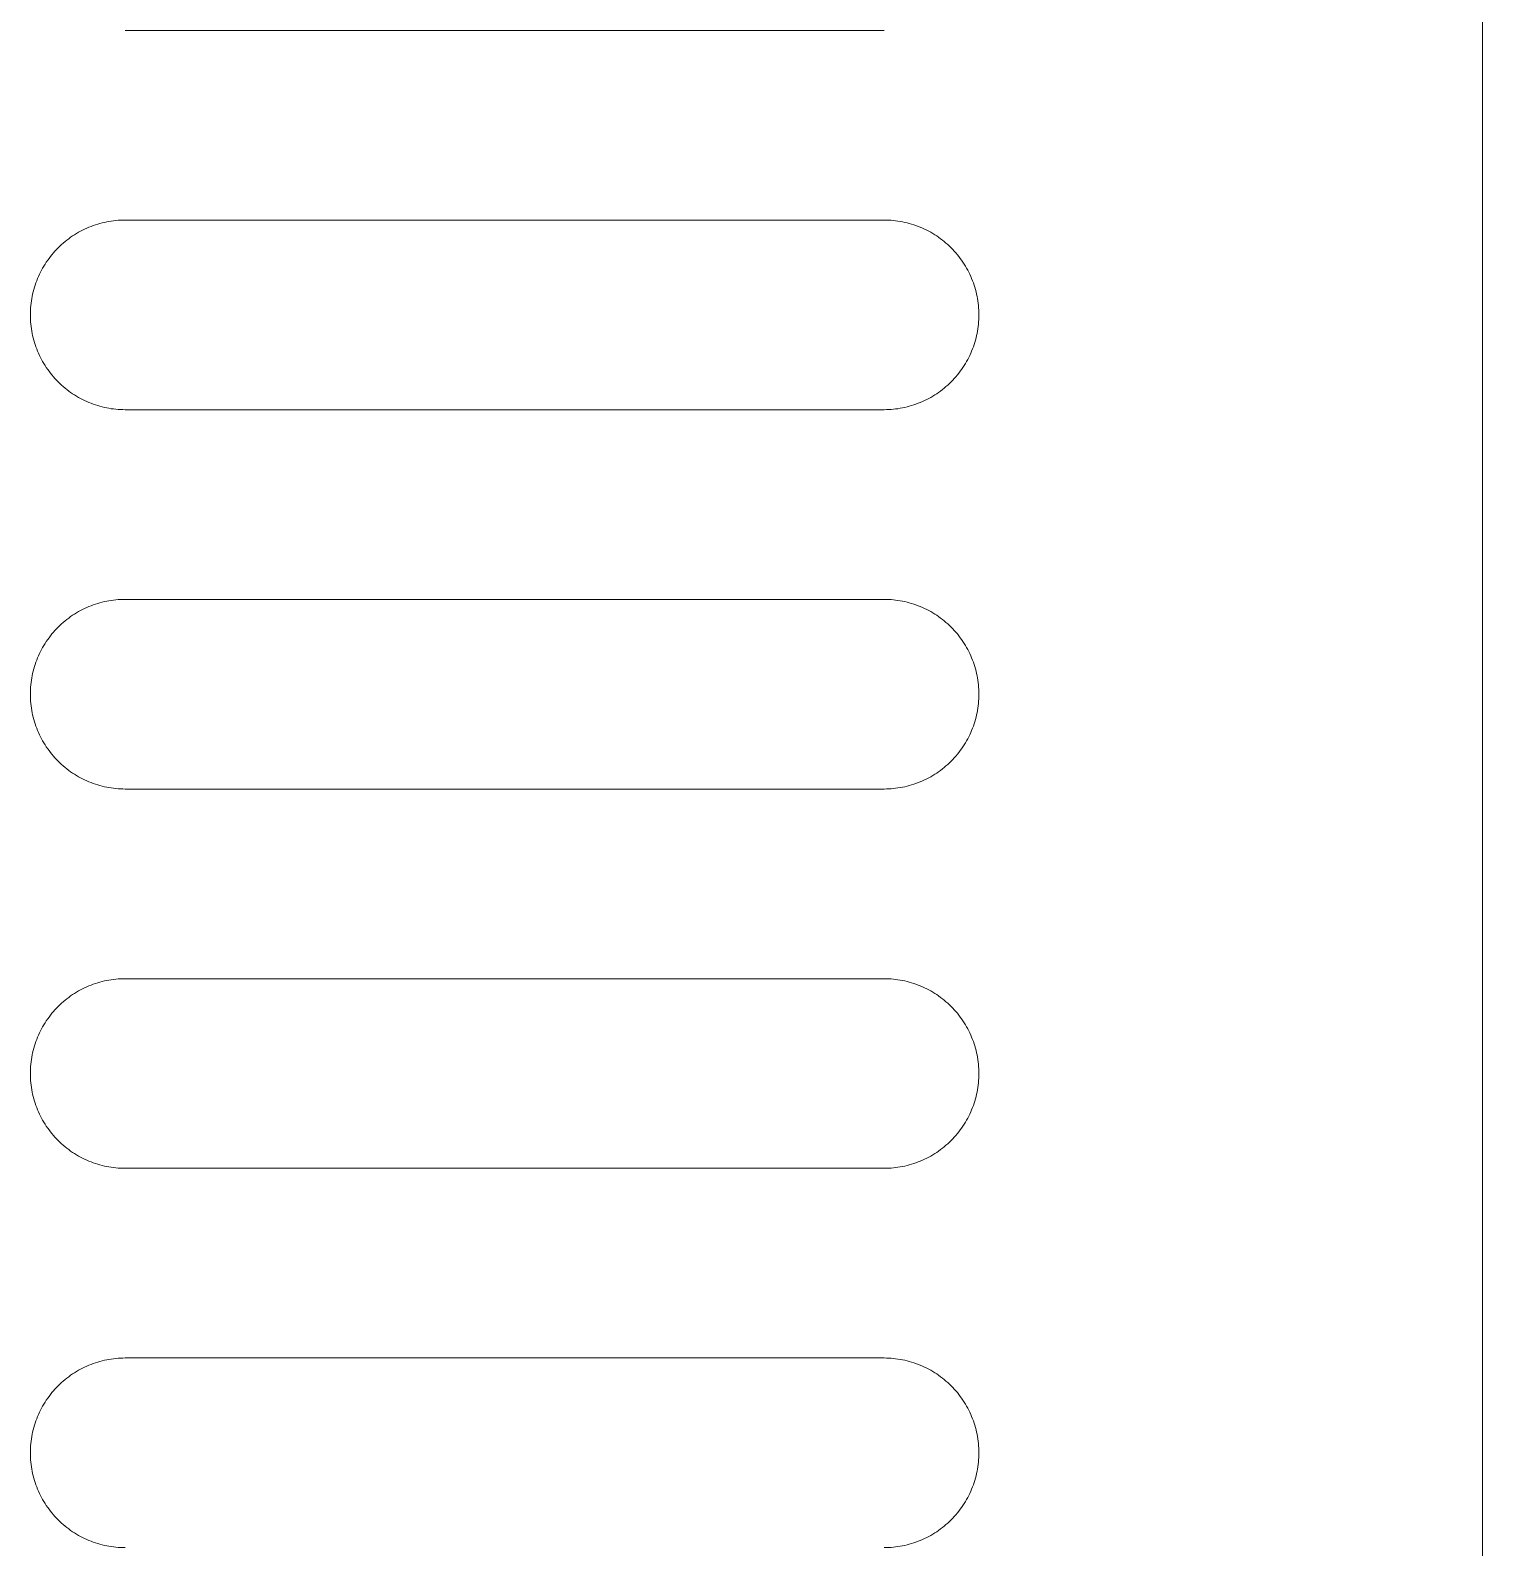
# Model space of a CAD drawing. Header units: millimetres. Extents: x -159872 to 386485, y -250577 to 158966.
# Drawn here: x 159351.75 to 159386.2, y 9422.06 to 9458.06 of the extents above; entities that cross this region are included whole.
import ezdxf

# ---------------------------------------------------------------- set-up
doc = ezdxf.new("R2010")
doc.units = ezdxf.units.MM
doc.header["$PDMODE"] = 1
doc.header["$PDSIZE"] = -2
doc.layers.add('LDS-equipment-kitchen equipment', color=3, linetype='Continuous', lineweight=13)

# ---------------------------------------------------------------- blocks, each defined once
blk = doc.blocks.new('Group-344')
at = {"layer": 'LDS-equipment-kitchen equipment'}
for points in [[(98712.687, 45306.623, 0), (98712.687, 45989.023, 0)], [(98698.487, 45915.573, 0), (98680.487, 45915.573, 0)], [(98680.487, 45911.073, 0), (98680.432, 45911.072, 0), (98680.377, 45911.07, 0), (98680.322, 45911.067, 0), (98680.267, 45911.062, 0), (98680.212, 45911.056, 0), (98680.157, 45911.049, 0), (98680.102, 45911.04, 0), (98680.048, 45911.03, 0), (98679.994, 45911.018, 0), (98679.94, 45911.006, 0), (98679.887, 45910.992, 0), (98679.834, 45910.976, 0), (98679.781, 45910.96, 0), (98679.729, 45910.942, 0), (98679.677, 45910.922, 0), (98679.626, 45910.902, 0), (98679.575, 45910.88, 0), (98679.525, 45910.857, 0), (98679.476, 45910.833, 0), (98679.427, 45910.807, 0), (98679.378, 45910.781, 0), (98679.33, 45910.753, 0), (98679.283, 45910.724, 0), (98679.237, 45910.694, 0), (98679.192, 45910.663, 0), (98679.147, 45910.63, 0), (98679.103, 45910.597, 0), (98679.06, 45910.562, 0), (98679.018, 45910.527, 0), (98678.976, 45910.49, 0), (98678.936, 45910.453, 0), (98678.896, 45910.414, 0), (98678.858, 45910.375, 0), (98678.82, 45910.334, 0), (98678.783, 45910.293, 0), (98678.748, 45910.25, 0), (98678.713, 45910.207, 0), (98678.68, 45910.163, 0), (98678.648, 45910.119, 0), (98678.616, 45910.073, 0), (98678.586, 45910.027, 0), (98678.557, 45909.98, 0), (98678.529, 45909.932, 0), (98678.503, 45909.884, 0), (98678.477, 45909.835, 0), (98678.453, 45909.785, 0), (98678.43, 45909.735, 0), (98678.408, 45909.684, 0), (98678.388, 45909.633, 0), (98678.369, 45909.581, 0), (98678.351, 45909.529, 0), (98678.334, 45909.476, 0), (98678.319, 45909.423, 0), (98678.305, 45909.37, 0), (98678.292, 45909.316, 0), (98678.28, 45909.262, 0), (98678.27, 45909.208, 0), (98678.262, 45909.153, 0), (98678.254, 45909.099, 0), (98678.248, 45909.044, 0), (98678.243, 45908.989, 0), (98678.24, 45908.934, 0), (98678.238, 45908.878, 0), (98678.237, 45908.823, 0)], [(98698.487, 45911.073, 0), (98680.487, 45911.073, 0)], [(98700.737, 45908.823, 0), (98700.737, 45908.878, 0), (98700.735, 45908.934, 0), (98700.731, 45908.989, 0), (98700.726, 45909.044, 0), (98700.72, 45909.099, 0), (98700.713, 45909.153, 0), (98700.704, 45909.208, 0), (98700.694, 45909.262, 0), (98700.683, 45909.316, 0), (98700.67, 45909.37, 0), (98700.656, 45909.423, 0), (98700.64, 45909.476, 0), (98700.624, 45909.529, 0), (98700.606, 45909.581, 0), (98700.586, 45909.633, 0), (98700.566, 45909.684, 0), (98700.544, 45909.735, 0), (98700.521, 45909.785, 0), (98700.497, 45909.835, 0), (98700.472, 45909.884, 0), (98700.445, 45909.932, 0), (98700.417, 45909.98, 0), (98700.388, 45910.027, 0), (98700.358, 45910.073, 0), (98700.327, 45910.119, 0), (98700.294, 45910.163, 0), (98700.261, 45910.207, 0), (98700.227, 45910.25, 0), (98700.191, 45910.293, 0), (98700.154, 45910.334, 0), (98700.117, 45910.375, 0), (98700.078, 45910.414, 0), (98700.039, 45910.453, 0), (98699.998, 45910.49, 0), (98699.957, 45910.527, 0), (98699.915, 45910.562, 0), (98699.872, 45910.597, 0), (98699.828, 45910.63, 0), (98699.783, 45910.663, 0), (98699.737, 45910.694, 0), (98699.691, 45910.724, 0), (98699.644, 45910.753, 0), (98699.596, 45910.781, 0), (98699.548, 45910.807, 0), (98699.499, 45910.833, 0), (98699.449, 45910.857, 0), (98699.399, 45910.88, 0), (98699.348, 45910.902, 0), (98699.297, 45910.922, 0), (98699.245, 45910.942, 0), (98699.193, 45910.96, 0), (98699.14, 45910.976, 0), (98699.087, 45910.992, 0), (98699.034, 45911.006, 0), (98698.98, 45911.018, 0), (98698.926, 45911.03, 0), (98698.872, 45911.04, 0), (98698.817, 45911.049, 0), (98698.763, 45911.056, 0), (98698.708, 45911.062, 0), (98698.653, 45911.067, 0), (98698.598, 45911.07, 0), (98698.542, 45911.072, 0), (98698.487, 45911.073, 0)], [(98678.237, 45908.823, 0), (98678.238, 45908.768, 0), (98678.24, 45908.713, 0), (98678.243, 45908.658, 0), (98678.248, 45908.603, 0), (98678.254, 45908.548, 0), (98678.262, 45908.493, 0), (98678.27, 45908.438, 0), (98678.28, 45908.384, 0), (98678.292, 45908.33, 0), (98678.305, 45908.276, 0), (98678.319, 45908.223, 0), (98678.334, 45908.17, 0), (98678.351, 45908.117, 0), (98678.369, 45908.065, 0), (98678.388, 45908.013, 0), (98678.408, 45907.962, 0), (98678.43, 45907.911, 0), (98678.453, 45907.861, 0), (98678.477, 45907.811, 0), (98678.503, 45907.762, 0), (98678.529, 45907.714, 0), (98678.557, 45907.666, 0), (98678.586, 45907.619, 0), (98678.616, 45907.573, 0), (98678.648, 45907.528, 0), (98678.68, 45907.483, 0), (98678.713, 45907.439, 0), (98678.748, 45907.396, 0), (98678.783, 45907.353, 0), (98678.82, 45907.312, 0), (98678.858, 45907.272, 0), (98678.896, 45907.232, 0), (98678.936, 45907.194, 0), (98678.976, 45907.156, 0), (98679.018, 45907.119, 0), (98679.06, 45907.084, 0), (98679.103, 45907.049, 0), (98679.147, 45907.016, 0), (98679.192, 45906.984, 0), (98679.237, 45906.952, 0), (98679.283, 45906.922, 0), (98679.33, 45906.893, 0), (98679.378, 45906.865, 0), (98679.427, 45906.839, 0), (98679.476, 45906.813, 0), (98679.525, 45906.789, 0), (98679.575, 45906.766, 0), (98679.626, 45906.744, 0), (98679.677, 45906.724, 0), (98679.729, 45906.705, 0), (98679.781, 45906.687, 0), (98679.834, 45906.67, 0), (98679.887, 45906.655, 0), (98679.94, 45906.641, 0), (98679.994, 45906.628, 0), (98680.048, 45906.616, 0), (98680.102, 45906.606, 0), (98680.157, 45906.597, 0), (98680.212, 45906.59, 0), (98680.267, 45906.584, 0), (98680.322, 45906.579, 0), (98680.377, 45906.576, 0), (98680.432, 45906.574, 0), (98680.487, 45906.573, 0)], [(98698.487, 45906.573, 0), (98698.542, 45906.574, 0), (98698.598, 45906.576, 0), (98698.653, 45906.579, 0), (98698.708, 45906.584, 0), (98698.763, 45906.59, 0), (98698.817, 45906.597, 0), (98698.872, 45906.606, 0), (98698.926, 45906.616, 0), (98698.98, 45906.628, 0), (98699.034, 45906.641, 0), (98699.087, 45906.655, 0), (98699.14, 45906.67, 0), (98699.193, 45906.687, 0), (98699.245, 45906.705, 0), (98699.297, 45906.724, 0), (98699.348, 45906.744, 0), (98699.399, 45906.766, 0), (98699.449, 45906.789, 0), (98699.499, 45906.813, 0), (98699.548, 45906.839, 0), (98699.596, 45906.865, 0), (98699.644, 45906.893, 0), (98699.691, 45906.922, 0), (98699.737, 45906.952, 0), (98699.783, 45906.984, 0), (98699.828, 45907.016, 0), (98699.872, 45907.049, 0), (98699.915, 45907.084, 0), (98699.957, 45907.119, 0), (98699.998, 45907.156, 0), (98700.039, 45907.194, 0), (98700.078, 45907.232, 0), (98700.117, 45907.272, 0), (98700.154, 45907.312, 0), (98700.191, 45907.353, 0), (98700.227, 45907.396, 0), (98700.261, 45907.439, 0), (98700.294, 45907.483, 0), (98700.327, 45907.528, 0), (98700.358, 45907.573, 0), (98700.388, 45907.619, 0), (98700.417, 45907.666, 0), (98700.445, 45907.714, 0), (98700.472, 45907.762, 0), (98700.497, 45907.811, 0), (98700.521, 45907.861, 0), (98700.544, 45907.911, 0), (98700.566, 45907.962, 0), (98700.586, 45908.013, 0), (98700.606, 45908.065, 0), (98700.624, 45908.117, 0), (98700.64, 45908.17, 0), (98700.656, 45908.223, 0), (98700.67, 45908.276, 0), (98700.683, 45908.33, 0), (98700.694, 45908.384, 0), (98700.704, 45908.438, 0), (98700.713, 45908.493, 0), (98700.72, 45908.548, 0), (98700.726, 45908.603, 0), (98700.731, 45908.658, 0), (98700.735, 45908.713, 0), (98700.737, 45908.768, 0), (98700.737, 45908.823, 0)], [(98698.487, 45906.573, 0), (98680.487, 45906.573, 0)], [(98680.487, 45902.073, 0), (98680.432, 45902.072, 0), (98680.377, 45902.07, 0), (98680.322, 45902.067, 0), (98680.267, 45902.062, 0), (98680.212, 45902.056, 0), (98680.157, 45902.049, 0), (98680.102, 45902.04, 0), (98680.048, 45902.03, 0), (98679.994, 45902.018, 0), (98679.94, 45902.006, 0), (98679.887, 45901.992, 0), (98679.834, 45901.976, 0), (98679.781, 45901.96, 0), (98679.729, 45901.942, 0), (98679.677, 45901.922, 0), (98679.626, 45901.902, 0), (98679.575, 45901.88, 0), (98679.525, 45901.857, 0), (98679.476, 45901.833, 0), (98679.427, 45901.807, 0), (98679.378, 45901.781, 0), (98679.33, 45901.753, 0), (98679.283, 45901.724, 0), (98679.237, 45901.694, 0), (98679.192, 45901.663, 0), (98679.147, 45901.63, 0), (98679.103, 45901.597, 0), (98679.06, 45901.562, 0), (98679.018, 45901.527, 0), (98678.976, 45901.49, 0), (98678.936, 45901.453, 0), (98678.896, 45901.414, 0), (98678.858, 45901.375, 0), (98678.82, 45901.334, 0), (98678.783, 45901.293, 0), (98678.748, 45901.251, 0), (98678.713, 45901.207, 0), (98678.68, 45901.163, 0), (98678.648, 45901.119, 0), (98678.616, 45901.073, 0), (98678.586, 45901.027, 0), (98678.557, 45900.98, 0), (98678.529, 45900.932, 0), (98678.503, 45900.884, 0), (98678.477, 45900.835, 0), (98678.453, 45900.785, 0), (98678.43, 45900.735, 0), (98678.408, 45900.684, 0), (98678.388, 45900.633, 0), (98678.369, 45900.581, 0), (98678.351, 45900.529, 0), (98678.334, 45900.476, 0), (98678.319, 45900.423, 0), (98678.305, 45900.37, 0), (98678.292, 45900.316, 0), (98678.28, 45900.262, 0), (98678.27, 45900.208, 0), (98678.262, 45900.153, 0), (98678.254, 45900.099, 0), (98678.248, 45900.044, 0), (98678.243, 45899.989, 0), (98678.24, 45899.934, 0), (98678.238, 45899.878, 0), (98678.237, 45899.823, 0)], [(98698.487, 45902.073, 0), (98680.487, 45902.073, 0)], [(98700.737, 45899.823, 0), (98700.737, 45899.878, 0), (98700.735, 45899.934, 0), (98700.731, 45899.989, 0), (98700.726, 45900.044, 0), (98700.72, 45900.099, 0), (98700.713, 45900.153, 0), (98700.704, 45900.208, 0), (98700.694, 45900.262, 0), (98700.683, 45900.316, 0), (98700.67, 45900.37, 0), (98700.656, 45900.423, 0), (98700.64, 45900.476, 0), (98700.624, 45900.529, 0), (98700.606, 45900.581, 0), (98700.586, 45900.633, 0), (98700.566, 45900.684, 0), (98700.544, 45900.735, 0), (98700.521, 45900.785, 0), (98700.497, 45900.835, 0), (98700.472, 45900.884, 0), (98700.445, 45900.932, 0), (98700.417, 45900.98, 0), (98700.388, 45901.027, 0), (98700.358, 45901.073, 0), (98700.327, 45901.119, 0), (98700.294, 45901.163, 0), (98700.261, 45901.207, 0), (98700.227, 45901.251, 0), (98700.191, 45901.293, 0), (98700.154, 45901.334, 0), (98700.117, 45901.375, 0), (98700.078, 45901.414, 0), (98700.039, 45901.453, 0), (98699.998, 45901.49, 0), (98699.957, 45901.527, 0), (98699.915, 45901.562, 0), (98699.872, 45901.597, 0), (98699.828, 45901.63, 0), (98699.783, 45901.663, 0), (98699.737, 45901.694, 0), (98699.691, 45901.724, 0), (98699.644, 45901.753, 0), (98699.596, 45901.781, 0), (98699.548, 45901.807, 0), (98699.499, 45901.833, 0), (98699.449, 45901.857, 0), (98699.399, 45901.88, 0), (98699.348, 45901.902, 0), (98699.297, 45901.922, 0), (98699.245, 45901.942, 0), (98699.193, 45901.96, 0), (98699.14, 45901.976, 0), (98699.087, 45901.992, 0), (98699.034, 45902.006, 0), (98698.98, 45902.018, 0), (98698.926, 45902.03, 0), (98698.872, 45902.04, 0), (98698.817, 45902.049, 0), (98698.763, 45902.056, 0), (98698.708, 45902.062, 0), (98698.653, 45902.067, 0), (98698.598, 45902.07, 0), (98698.542, 45902.072, 0), (98698.487, 45902.073, 0)], [(98678.237, 45899.823, 0), (98678.238, 45899.768, 0), (98678.24, 45899.713, 0), (98678.243, 45899.658, 0), (98678.248, 45899.603, 0), (98678.254, 45899.548, 0), (98678.262, 45899.493, 0), (98678.27, 45899.438, 0), (98678.28, 45899.384, 0), (98678.292, 45899.33, 0), (98678.305, 45899.276, 0), (98678.319, 45899.223, 0), (98678.334, 45899.17, 0), (98678.351, 45899.117, 0), (98678.369, 45899.065, 0), (98678.388, 45899.013, 0), (98678.408, 45898.962, 0), (98678.43, 45898.911, 0), (98678.453, 45898.861, 0), (98678.477, 45898.811, 0), (98678.503, 45898.762, 0), (98678.529, 45898.714, 0), (98678.557, 45898.666, 0), (98678.586, 45898.619, 0), (98678.616, 45898.573, 0), (98678.648, 45898.528, 0), (98678.68, 45898.483, 0), (98678.713, 45898.439, 0), (98678.748, 45898.396, 0), (98678.783, 45898.353, 0), (98678.82, 45898.312, 0), (98678.858, 45898.272, 0), (98678.896, 45898.232, 0), (98678.936, 45898.194, 0), (98678.976, 45898.156, 0), (98679.018, 45898.119, 0), (98679.06, 45898.084, 0), (98679.103, 45898.049, 0), (98679.147, 45898.016, 0), (98679.192, 45897.984, 0), (98679.237, 45897.952, 0), (98679.283, 45897.922, 0), (98679.33, 45897.893, 0), (98679.378, 45897.865, 0), (98679.427, 45897.839, 0), (98679.476, 45897.813, 0), (98679.525, 45897.789, 0), (98679.575, 45897.766, 0), (98679.626, 45897.744, 0), (98679.677, 45897.724, 0), (98679.729, 45897.705, 0), (98679.781, 45897.687, 0), (98679.834, 45897.67, 0), (98679.887, 45897.655, 0), (98679.94, 45897.641, 0), (98679.994, 45897.628, 0), (98680.048, 45897.616, 0), (98680.102, 45897.606, 0), (98680.157, 45897.597, 0), (98680.212, 45897.59, 0), (98680.267, 45897.584, 0), (98680.322, 45897.579, 0), (98680.377, 45897.576, 0), (98680.432, 45897.574, 0), (98680.487, 45897.573, 0)], [(98698.487, 45897.573, 0), (98698.542, 45897.574, 0), (98698.598, 45897.576, 0), (98698.653, 45897.579, 0), (98698.708, 45897.584, 0), (98698.763, 45897.59, 0), (98698.817, 45897.597, 0), (98698.872, 45897.606, 0), (98698.926, 45897.616, 0), (98698.98, 45897.628, 0), (98699.034, 45897.641, 0), (98699.087, 45897.655, 0), (98699.14, 45897.67, 0), (98699.193, 45897.687, 0), (98699.245, 45897.705, 0), (98699.297, 45897.724, 0), (98699.348, 45897.744, 0), (98699.399, 45897.766, 0), (98699.449, 45897.789, 0), (98699.499, 45897.813, 0), (98699.548, 45897.839, 0), (98699.596, 45897.865, 0), (98699.644, 45897.893, 0), (98699.691, 45897.922, 0), (98699.737, 45897.952, 0), (98699.783, 45897.984, 0), (98699.828, 45898.016, 0), (98699.872, 45898.049, 0), (98699.915, 45898.084, 0), (98699.957, 45898.119, 0), (98699.998, 45898.156, 0), (98700.039, 45898.194, 0), (98700.078, 45898.232, 0), (98700.117, 45898.272, 0), (98700.154, 45898.312, 0), (98700.191, 45898.353, 0), (98700.227, 45898.396, 0), (98700.261, 45898.439, 0), (98700.294, 45898.483, 0), (98700.327, 45898.528, 0), (98700.358, 45898.573, 0), (98700.388, 45898.619, 0), (98700.417, 45898.666, 0), (98700.445, 45898.714, 0), (98700.472, 45898.762, 0), (98700.497, 45898.811, 0), (98700.521, 45898.861, 0), (98700.544, 45898.911, 0), (98700.566, 45898.962, 0), (98700.586, 45899.013, 0), (98700.606, 45899.065, 0), (98700.624, 45899.117, 0), (98700.64, 45899.17, 0), (98700.656, 45899.223, 0), (98700.67, 45899.276, 0), (98700.683, 45899.33, 0), (98700.694, 45899.384, 0), (98700.704, 45899.438, 0), (98700.713, 45899.493, 0), (98700.72, 45899.548, 0), (98700.726, 45899.603, 0), (98700.731, 45899.658, 0), (98700.735, 45899.713, 0), (98700.737, 45899.768, 0), (98700.737, 45899.823, 0)], [(98698.487, 45897.573, 0), (98680.487, 45897.573, 0)], [(98680.487, 45893.073, 0), (98680.432, 45893.072, 0), (98680.377, 45893.07, 0), (98680.322, 45893.067, 0), (98680.267, 45893.062, 0), (98680.212, 45893.056, 0), (98680.157, 45893.049, 0), (98680.102, 45893.04, 0), (98680.048, 45893.03, 0), (98679.994, 45893.018, 0), (98679.94, 45893.006, 0), (98679.887, 45892.992, 0), (98679.834, 45892.976, 0), (98679.781, 45892.96, 0), (98679.729, 45892.942, 0), (98679.677, 45892.922, 0), (98679.626, 45892.902, 0), (98679.575, 45892.88, 0), (98679.525, 45892.857, 0), (98679.476, 45892.833, 0), (98679.427, 45892.807, 0), (98679.378, 45892.781, 0), (98679.33, 45892.753, 0), (98679.283, 45892.724, 0), (98679.237, 45892.694, 0), (98679.192, 45892.663, 0), (98679.147, 45892.63, 0), (98679.103, 45892.597, 0), (98679.06, 45892.562, 0), (98679.018, 45892.527, 0), (98678.976, 45892.49, 0), (98678.936, 45892.453, 0), (98678.896, 45892.414, 0), (98678.858, 45892.375, 0), (98678.82, 45892.334, 0), (98678.783, 45892.293, 0), (98678.748, 45892.251, 0), (98678.713, 45892.207, 0), (98678.68, 45892.163, 0), (98678.648, 45892.119, 0), (98678.616, 45892.073, 0), (98678.586, 45892.027, 0), (98678.557, 45891.98, 0), (98678.529, 45891.932, 0), (98678.503, 45891.884, 0), (98678.477, 45891.835, 0), (98678.453, 45891.785, 0), (98678.43, 45891.735, 0), (98678.408, 45891.684, 0), (98678.388, 45891.633, 0), (98678.369, 45891.581, 0), (98678.351, 45891.529, 0), (98678.334, 45891.476, 0), (98678.319, 45891.423, 0), (98678.305, 45891.37, 0), (98678.292, 45891.316, 0), (98678.28, 45891.262, 0), (98678.27, 45891.208, 0), (98678.262, 45891.153, 0), (98678.254, 45891.099, 0), (98678.248, 45891.044, 0), (98678.243, 45890.989, 0), (98678.24, 45890.934, 0), (98678.238, 45890.878, 0), (98678.237, 45890.823, 0)], [(98698.487, 45893.073, 0), (98680.487, 45893.073, 0)], [(98700.737, 45890.823, 0), (98700.737, 45890.878, 0), (98700.735, 45890.934, 0), (98700.731, 45890.989, 0), (98700.726, 45891.044, 0), (98700.72, 45891.099, 0), (98700.713, 45891.153, 0), (98700.704, 45891.208, 0), (98700.694, 45891.262, 0), (98700.683, 45891.316, 0), (98700.67, 45891.37, 0), (98700.656, 45891.423, 0), (98700.64, 45891.476, 0), (98700.624, 45891.529, 0), (98700.606, 45891.581, 0), (98700.586, 45891.633, 0), (98700.566, 45891.684, 0), (98700.544, 45891.735, 0), (98700.521, 45891.785, 0), (98700.497, 45891.835, 0), (98700.472, 45891.884, 0), (98700.445, 45891.932, 0), (98700.417, 45891.98, 0), (98700.388, 45892.027, 0), (98700.358, 45892.073, 0), (98700.327, 45892.119, 0), (98700.294, 45892.163, 0), (98700.261, 45892.207, 0), (98700.227, 45892.251, 0), (98700.191, 45892.293, 0), (98700.154, 45892.334, 0), (98700.117, 45892.375, 0), (98700.078, 45892.414, 0), (98700.039, 45892.453, 0), (98699.998, 45892.49, 0), (98699.957, 45892.527, 0), (98699.915, 45892.562, 0), (98699.872, 45892.597, 0), (98699.828, 45892.63, 0), (98699.783, 45892.663, 0), (98699.737, 45892.694, 0), (98699.691, 45892.724, 0), (98699.644, 45892.753, 0), (98699.596, 45892.781, 0), (98699.548, 45892.807, 0), (98699.499, 45892.833, 0), (98699.449, 45892.857, 0), (98699.399, 45892.88, 0), (98699.348, 45892.902, 0), (98699.297, 45892.922, 0), (98699.245, 45892.942, 0), (98699.193, 45892.96, 0), (98699.14, 45892.976, 0), (98699.087, 45892.992, 0), (98699.034, 45893.006, 0), (98698.98, 45893.018, 0), (98698.926, 45893.03, 0), (98698.872, 45893.04, 0), (98698.817, 45893.049, 0), (98698.763, 45893.056, 0), (98698.708, 45893.062, 0), (98698.653, 45893.067, 0), (98698.598, 45893.07, 0), (98698.542, 45893.072, 0), (98698.487, 45893.073, 0)], [(98678.237, 45890.823, 0), (98678.238, 45890.768, 0), (98678.24, 45890.713, 0), (98678.243, 45890.658, 0), (98678.248, 45890.603, 0), (98678.254, 45890.548, 0), (98678.262, 45890.493, 0), (98678.27, 45890.438, 0), (98678.28, 45890.384, 0), (98678.292, 45890.33, 0), (98678.305, 45890.276, 0), (98678.319, 45890.223, 0), (98678.334, 45890.17, 0), (98678.351, 45890.117, 0), (98678.369, 45890.065, 0), (98678.388, 45890.013, 0), (98678.408, 45889.962, 0), (98678.43, 45889.911, 0), (98678.453, 45889.861, 0), (98678.477, 45889.812, 0), (98678.503, 45889.762, 0), (98678.529, 45889.714, 0), (98678.557, 45889.666, 0), (98678.586, 45889.619, 0), (98678.616, 45889.573, 0), (98678.648, 45889.528, 0), (98678.68, 45889.483, 0), (98678.713, 45889.439, 0), (98678.748, 45889.396, 0), (98678.783, 45889.353, 0), (98678.82, 45889.312, 0), (98678.858, 45889.272, 0), (98678.896, 45889.232, 0), (98678.936, 45889.194, 0), (98678.976, 45889.156, 0), (98679.018, 45889.119, 0), (98679.06, 45889.084, 0), (98679.103, 45889.049, 0), (98679.147, 45889.016, 0), (98679.192, 45888.984, 0), (98679.237, 45888.952, 0), (98679.283, 45888.922, 0), (98679.33, 45888.893, 0), (98679.378, 45888.865, 0), (98679.427, 45888.839, 0), (98679.476, 45888.813, 0), (98679.525, 45888.789, 0), (98679.575, 45888.766, 0), (98679.626, 45888.744, 0), (98679.677, 45888.724, 0), (98679.729, 45888.705, 0), (98679.781, 45888.687, 0), (98679.834, 45888.67, 0), (98679.887, 45888.655, 0), (98679.94, 45888.641, 0), (98679.994, 45888.628, 0), (98680.048, 45888.616, 0), (98680.102, 45888.606, 0), (98680.157, 45888.597, 0), (98680.212, 45888.59, 0), (98680.267, 45888.584, 0), (98680.322, 45888.579, 0), (98680.377, 45888.576, 0), (98680.432, 45888.574, 0), (98680.487, 45888.573, 0)], [(98698.487, 45888.573, 0), (98698.542, 45888.574, 0), (98698.598, 45888.576, 0), (98698.653, 45888.579, 0), (98698.708, 45888.584, 0), (98698.763, 45888.59, 0), (98698.817, 45888.597, 0), (98698.872, 45888.606, 0), (98698.926, 45888.616, 0), (98698.98, 45888.628, 0), (98699.034, 45888.641, 0), (98699.087, 45888.655, 0), (98699.14, 45888.67, 0), (98699.193, 45888.687, 0), (98699.245, 45888.705, 0), (98699.297, 45888.724, 0), (98699.348, 45888.744, 0), (98699.399, 45888.766, 0), (98699.449, 45888.789, 0), (98699.499, 45888.813, 0), (98699.548, 45888.839, 0), (98699.596, 45888.865, 0), (98699.644, 45888.893, 0), (98699.691, 45888.922, 0), (98699.737, 45888.952, 0), (98699.783, 45888.984, 0), (98699.828, 45889.016, 0), (98699.872, 45889.049, 0), (98699.915, 45889.084, 0), (98699.957, 45889.119, 0), (98699.998, 45889.156, 0), (98700.039, 45889.194, 0), (98700.078, 45889.232, 0), (98700.117, 45889.272, 0), (98700.154, 45889.312, 0), (98700.191, 45889.353, 0), (98700.227, 45889.396, 0), (98700.261, 45889.439, 0), (98700.294, 45889.483, 0), (98700.327, 45889.528, 0), (98700.358, 45889.573, 0), (98700.388, 45889.619, 0), (98700.417, 45889.666, 0), (98700.445, 45889.714, 0), (98700.472, 45889.762, 0), (98700.497, 45889.812, 0), (98700.521, 45889.861, 0), (98700.544, 45889.911, 0), (98700.566, 45889.962, 0), (98700.586, 45890.013, 0), (98700.606, 45890.065, 0), (98700.624, 45890.117, 0), (98700.64, 45890.17, 0), (98700.656, 45890.223, 0), (98700.67, 45890.276, 0), (98700.683, 45890.33, 0), (98700.694, 45890.384, 0), (98700.704, 45890.438, 0), (98700.713, 45890.493, 0), (98700.72, 45890.548, 0), (98700.726, 45890.603, 0), (98700.731, 45890.658, 0), (98700.735, 45890.713, 0), (98700.737, 45890.768, 0), (98700.737, 45890.823, 0)], [(98698.487, 45888.573, 0), (98680.487, 45888.573, 0)], [(98680.487, 45884.073, 0), (98680.432, 45884.072, 0), (98680.377, 45884.07, 0), (98680.322, 45884.067, 0), (98680.267, 45884.062, 0), (98680.212, 45884.056, 0), (98680.157, 45884.049, 0), (98680.102, 45884.04, 0), (98680.048, 45884.03, 0), (98679.994, 45884.018, 0), (98679.94, 45884.006, 0), (98679.887, 45883.992, 0), (98679.834, 45883.976, 0), (98679.781, 45883.96, 0), (98679.729, 45883.942, 0), (98679.677, 45883.922, 0), (98679.626, 45883.902, 0), (98679.575, 45883.88, 0), (98679.525, 45883.857, 0), (98679.476, 45883.833, 0), (98679.427, 45883.807, 0), (98679.378, 45883.781, 0), (98679.33, 45883.753, 0), (98679.283, 45883.724, 0), (98679.237, 45883.694, 0), (98679.192, 45883.663, 0), (98679.147, 45883.63, 0), (98679.103, 45883.597, 0), (98679.06, 45883.562, 0), (98679.018, 45883.527, 0), (98678.976, 45883.49, 0), (98678.936, 45883.453, 0), (98678.896, 45883.414, 0), (98678.858, 45883.375, 0), (98678.82, 45883.334, 0), (98678.783, 45883.293, 0), (98678.748, 45883.251, 0), (98678.713, 45883.207, 0), (98678.68, 45883.163, 0), (98678.648, 45883.119, 0), (98678.616, 45883.073, 0), (98678.586, 45883.027, 0), (98678.557, 45882.98, 0), (98678.529, 45882.932, 0), (98678.503, 45882.884, 0), (98678.477, 45882.835, 0), (98678.453, 45882.785, 0), (98678.43, 45882.735, 0), (98678.408, 45882.684, 0), (98678.388, 45882.633, 0), (98678.369, 45882.581, 0), (98678.351, 45882.529, 0), (98678.334, 45882.476, 0), (98678.319, 45882.423, 0), (98678.305, 45882.37, 0), (98678.292, 45882.316, 0), (98678.28, 45882.262, 0), (98678.27, 45882.208, 0), (98678.262, 45882.153, 0), (98678.254, 45882.099, 0), (98678.248, 45882.044, 0), (98678.243, 45881.989, 0), (98678.24, 45881.934, 0), (98678.238, 45881.878, 0), (98678.237, 45881.823, 0)], [(98698.487, 45884.073, 0), (98680.487, 45884.073, 0)], [(98700.737, 45881.823, 0), (98700.737, 45881.878, 0), (98700.735, 45881.934, 0), (98700.731, 45881.989, 0), (98700.726, 45882.044, 0), (98700.72, 45882.099, 0), (98700.713, 45882.153, 0), (98700.704, 45882.208, 0), (98700.694, 45882.262, 0), (98700.683, 45882.316, 0), (98700.67, 45882.37, 0), (98700.656, 45882.423, 0), (98700.64, 45882.476, 0), (98700.624, 45882.529, 0), (98700.606, 45882.581, 0), (98700.586, 45882.633, 0), (98700.566, 45882.684, 0), (98700.544, 45882.735, 0), (98700.521, 45882.785, 0), (98700.497, 45882.835, 0), (98700.472, 45882.884, 0), (98700.445, 45882.932, 0), (98700.417, 45882.98, 0), (98700.388, 45883.027, 0), (98700.358, 45883.073, 0), (98700.327, 45883.119, 0), (98700.294, 45883.163, 0), (98700.261, 45883.207, 0), (98700.227, 45883.251, 0), (98700.191, 45883.293, 0), (98700.154, 45883.334, 0), (98700.117, 45883.375, 0), (98700.078, 45883.414, 0), (98700.039, 45883.453, 0), (98699.998, 45883.49, 0), (98699.957, 45883.527, 0), (98699.915, 45883.562, 0), (98699.872, 45883.597, 0), (98699.828, 45883.63, 0), (98699.783, 45883.663, 0), (98699.737, 45883.694, 0), (98699.691, 45883.724, 0), (98699.644, 45883.753, 0), (98699.596, 45883.781, 0), (98699.548, 45883.807, 0), (98699.499, 45883.833, 0), (98699.449, 45883.857, 0), (98699.399, 45883.88, 0), (98699.348, 45883.902, 0), (98699.297, 45883.922, 0), (98699.245, 45883.942, 0), (98699.193, 45883.96, 0), (98699.14, 45883.976, 0), (98699.087, 45883.992, 0), (98699.034, 45884.006, 0), (98698.98, 45884.018, 0), (98698.926, 45884.03, 0), (98698.872, 45884.04, 0), (98698.817, 45884.049, 0), (98698.763, 45884.056, 0), (98698.708, 45884.062, 0), (98698.653, 45884.067, 0), (98698.598, 45884.07, 0), (98698.542, 45884.072, 0), (98698.487, 45884.073, 0)], [(98678.237, 45881.823, 0), (98678.238, 45881.768, 0), (98678.24, 45881.713, 0), (98678.243, 45881.658, 0), (98678.248, 45881.603, 0), (98678.254, 45881.548, 0), (98678.262, 45881.493, 0), (98678.27, 45881.438, 0), (98678.28, 45881.384, 0), (98678.292, 45881.33, 0), (98678.305, 45881.276, 0), (98678.319, 45881.223, 0), (98678.334, 45881.17, 0), (98678.351, 45881.117, 0), (98678.369, 45881.065, 0), (98678.388, 45881.013, 0), (98678.408, 45880.962, 0), (98678.43, 45880.911, 0), (98678.453, 45880.861, 0), (98678.477, 45880.812, 0), (98678.503, 45880.762, 0), (98678.529, 45880.714, 0), (98678.557, 45880.666, 0), (98678.586, 45880.619, 0), (98678.616, 45880.573, 0), (98678.648, 45880.528, 0), (98678.68, 45880.483, 0), (98678.713, 45880.439, 0), (98678.748, 45880.396, 0), (98678.783, 45880.353, 0), (98678.82, 45880.312, 0), (98678.858, 45880.272, 0), (98678.896, 45880.232, 0), (98678.936, 45880.194, 0), (98678.976, 45880.156, 0), (98679.018, 45880.119, 0), (98679.06, 45880.084, 0), (98679.103, 45880.049, 0), (98679.147, 45880.016, 0), (98679.192, 45879.984, 0), (98679.237, 45879.952, 0), (98679.283, 45879.922, 0), (98679.33, 45879.893, 0), (98679.378, 45879.865, 0), (98679.427, 45879.839, 0), (98679.476, 45879.813, 0), (98679.525, 45879.789, 0), (98679.575, 45879.766, 0), (98679.626, 45879.744, 0), (98679.677, 45879.724, 0), (98679.729, 45879.705, 0), (98679.781, 45879.687, 0), (98679.834, 45879.67, 0), (98679.887, 45879.655, 0), (98679.94, 45879.641, 0), (98679.994, 45879.628, 0), (98680.048, 45879.616, 0), (98680.102, 45879.606, 0), (98680.157, 45879.597, 0), (98680.212, 45879.59, 0), (98680.267, 45879.584, 0), (98680.322, 45879.579, 0), (98680.377, 45879.576, 0), (98680.432, 45879.574, 0), (98680.487, 45879.573, 0)], [(98698.487, 45879.573, 0), (98698.542, 45879.574, 0), (98698.598, 45879.576, 0), (98698.653, 45879.579, 0), (98698.708, 45879.584, 0), (98698.763, 45879.59, 0), (98698.817, 45879.597, 0), (98698.872, 45879.606, 0), (98698.926, 45879.616, 0), (98698.98, 45879.628, 0), (98699.034, 45879.641, 0), (98699.087, 45879.655, 0), (98699.14, 45879.67, 0), (98699.193, 45879.687, 0), (98699.245, 45879.705, 0), (98699.297, 45879.724, 0), (98699.348, 45879.744, 0), (98699.399, 45879.766, 0), (98699.449, 45879.789, 0), (98699.499, 45879.813, 0), (98699.548, 45879.839, 0), (98699.596, 45879.865, 0), (98699.644, 45879.893, 0), (98699.691, 45879.922, 0), (98699.737, 45879.952, 0), (98699.783, 45879.984, 0), (98699.828, 45880.016, 0), (98699.872, 45880.049, 0), (98699.915, 45880.084, 0), (98699.957, 45880.119, 0), (98699.998, 45880.156, 0), (98700.039, 45880.194, 0), (98700.078, 45880.232, 0), (98700.117, 45880.272, 0), (98700.154, 45880.312, 0), (98700.191, 45880.353, 0), (98700.227, 45880.396, 0), (98700.261, 45880.439, 0), (98700.294, 45880.483, 0), (98700.327, 45880.528, 0), (98700.358, 45880.573, 0), (98700.388, 45880.619, 0), (98700.417, 45880.666, 0), (98700.445, 45880.714, 0), (98700.472, 45880.762, 0), (98700.497, 45880.812, 0), (98700.521, 45880.861, 0), (98700.544, 45880.911, 0), (98700.566, 45880.962, 0), (98700.586, 45881.013, 0), (98700.606, 45881.065, 0), (98700.624, 45881.117, 0), (98700.64, 45881.17, 0), (98700.656, 45881.223, 0), (98700.67, 45881.276, 0), (98700.683, 45881.33, 0), (98700.694, 45881.384, 0), (98700.704, 45881.438, 0), (98700.713, 45881.493, 0), (98700.72, 45881.548, 0), (98700.726, 45881.603, 0), (98700.731, 45881.658, 0), (98700.735, 45881.713, 0), (98700.737, 45881.768, 0), (98700.737, 45881.823, 0)]]:
    blk.add_polyline3d(points, dxfattribs=at)
for p in [(98678.237, 45908.823), (98700.737, 45908.823), (98678.237, 45899.823), (98700.737, 45899.823), (98678.237, 45890.823), (98700.737, 45890.823), (98678.237, 45881.823), (98700.737, 45881.823)]:
    blk.add_point(p, dxfattribs=at)
blk = doc.blocks.new('Group-410')
at = {"layer": 'LDS-equipment-kitchen equipment'}
blk.add_blockref('Group-344', (0, 0), dxfattribs=at)

msp = doc.modelspace()

# ---------------------------------------------------------------- block references
at = {"layer": 'LDS-equipment-kitchen equipment', "color": 7}
msp.add_blockref('Group-410', (60673.51323, -36457.51522), dxfattribs=at)

doc.saveas('drawing.dxf')
